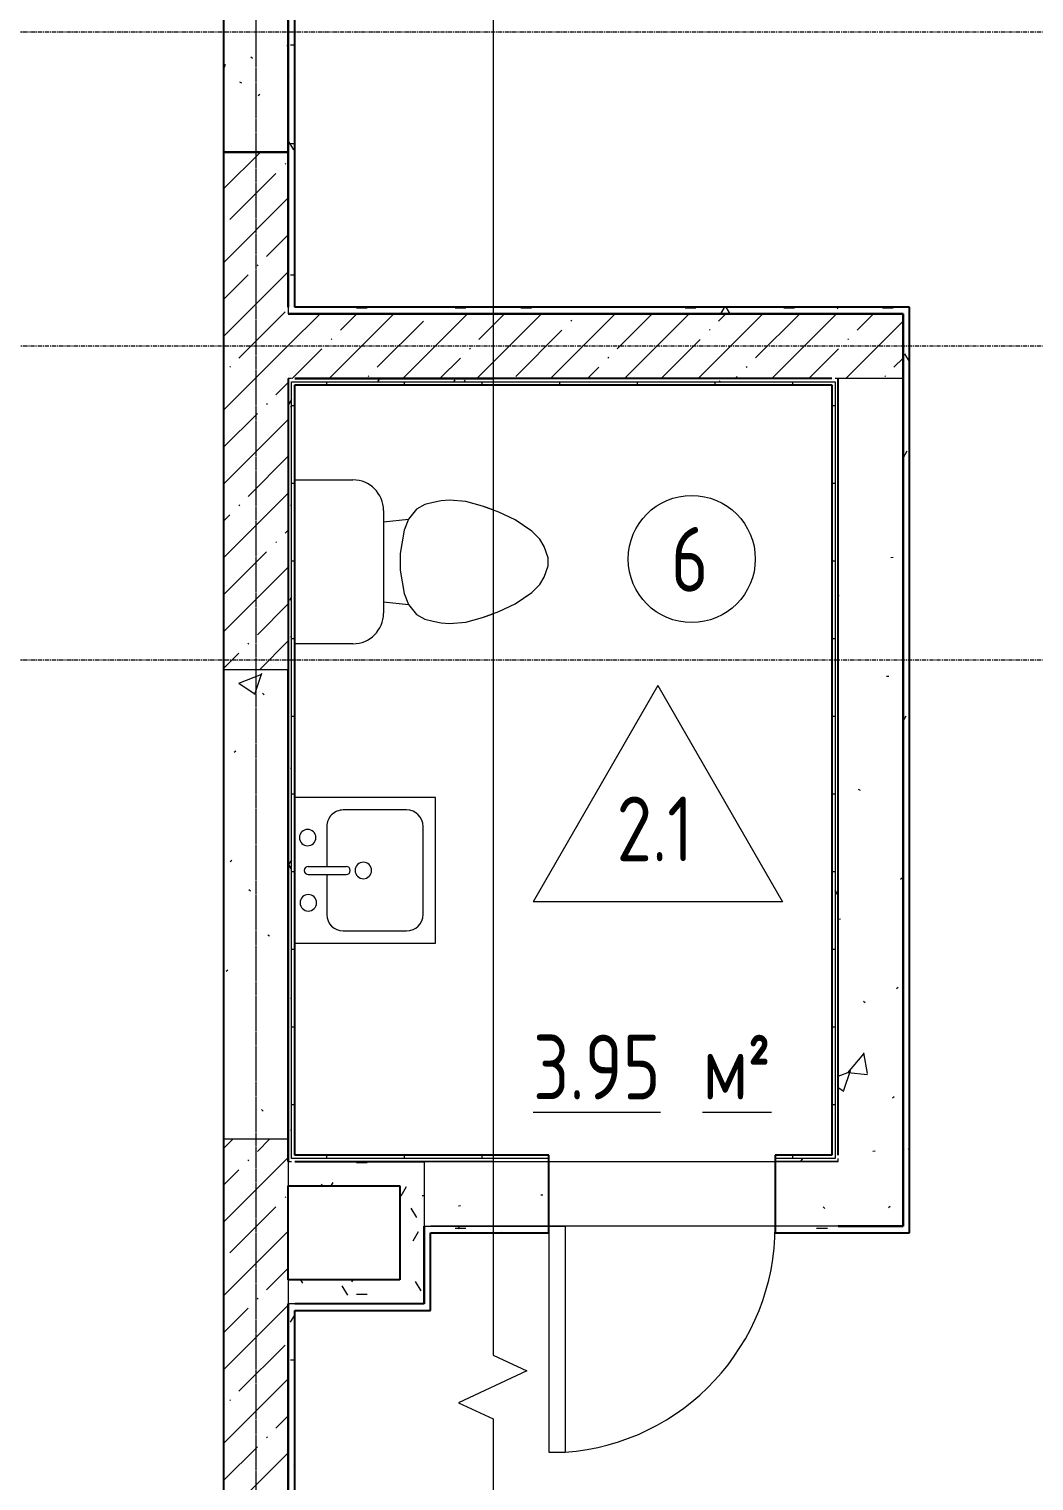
# Model space of a CAD drawing. Header units: millimetres. Extents: x -11854 to 4360091, y -19344 to 4989148.
# Drawn here: x 82001 to 85107, y 12310 to 16797 of the extents above; entities that cross this region are included whole.
import ezdxf

# ---------------------------------------------------------------- set-up
doc = ezdxf.new("R2010")
doc.units = ezdxf.units.MM
doc.linetypes.add('Линия сетки', pattern=[22.225, 12.7, -3.175, 3.175, -3.175])
for name, color, linetype, lineweight in [('A-AREA-IDEN', 254, 'Continuous', 9), ('A-DETL', 254, 'Continuous', 9), ('A-DOOR', 254, 'Continuous', 9), ('A-WALL', 254, 'Continuous', 9), ('P-SANR-FIXT', 254, 'Continuous', 9), ('S-GRID', 254, 'Continuous', 9)]:
    doc.layers.add(name, color=color, linetype=linetype, lineweight=lineweight)
doc.styles.add('ISOCPEUR', font='isocpeur.ttf', dxfattribs={"width": 0.8, "height": 200})
doc.styles.add('ISOCPEUR_B', font='', dxfattribs={"width": 0.8, "height": 200})
doc.styles.add('ISOCPEUR_B_1', font='', dxfattribs={"width": 0.8, "height": 200})
doc.styles.get('ISOCPEUR_B').set_extended_font_data('ISOCPEUR', bold=True)
doc.styles.get('ISOCPEUR_B_1').set_extended_font_data('ISOCPEUR', bold=True)
pattern_1 = [(45, (542041.67, 20914.14), (-114.04925, 114.04925), []), (45, (542155.72, 20914.14), (-114.04925, 114.04925), [201.613, -40.323, 3.353, -36.97])]
pattern_2 = [(50, (542041.7, 20914.14), (728.7365, -63.7558), [76.2, -838.2]), (355, (542041.7, 20914.14), (-140.9716, 764.2276), [60.96, -670.56]), (100.451, (542102.4, 20908.8), (587.77, 700.4668), [64.76, -712.36]), (46.184, (542041.7, 21117.3), (1084.3162, -168.171), [114.3, -1257.3]), (96.636, (542132, 21103.3), (949.61, 989.7098), [97.14, -1068.54]), (351.184, (542041.7, 21117.3), (949.6206, 989.7012), [91.44, -1005.84]), (21, (542143.3, 21066.54), (606.4579, -409.0606), [76.2, -838.2]), (326, (542143.3, 21066.54), (247.2083, 736.7529), [60.96, -670.56]), (71.451, (542193.8, 21032.46), (853.6683, 327.6855), [64.76, -712.36]), (37.5, (542041.67, 20914.14), (12.3547, 338.22012), [6.706, -655.726, 6.706, -674.014, -673.1]), (37.5, (542041.67, 20914.14), (12.3547, 338.22012), [-1343.152, 6.706, -666.394]), (7.5, (542041.67, 20914.14), (267.27887, 400.72213), [6.706, -381.406, 6.706, -640.486, -256.54]), (7.5, (542041.67, 20914.14), (267.27887, 400.72213), [-1035.304, 6.706, -249.834]), (327.5, (541815.1, 20914.14), (542.36333, -22.91534), [6.706, -247.294, 6.706, -785.774, -1051.56]), (327.5, (541815.1, 20914.14), (542.36333, -22.91534), [-1046.48, 6.706, -1044.854]), (317.5, (541713.5, 20914.14), (592.51696, 101.7071), [6.706, -323.494, 6.706, -519.582, -746.76]), (317.5, (541713.5, 20914.14), (592.51696, 101.7071), [-856.488, 6.706, -740.054])]
pattern_3 = [(0, (542041.67, 20914.14), (406.4, 101.6), [33.528, -271.272, 33.528, -271.272, -1625.6]), (0, (542041.67, 20914.14), (406.4, 101.6), [-609.6, 33.528, -576.072, 33.528, -271.272, -711.2]), (0, (542041.67, 20914.14), (406.4, 101.6), [-1524, 33.528, -169.672, 33.528, -474.472]), (120, (542194.07, 20964.94), (-291.18818, 301.152724), [33.528, -271.272, 33.528, -1896.872]), (120, (542194.07, 20964.94), (-291.18818, 301.152724), [-338.328, -271.272, 33.528, -576.072, -1016]), (120, (542194.07, 20964.94), (-291.18818, 301.152724), [-1219.2, 33.528, -271.272, 33.528, -677.672]), (120, (542194.07, 20964.94), (-291.18818, 301.152724), [-1557.528, -169.672, 33.528, -474.472]), (240, (542244.87, 21168.14), (-115.21182, -402.752724), [33.528, -271.272, 33.528, -1896.872]), (240, (542244.87, 21168.14), (-115.21182, -402.752724), [-338.328, -271.272, 33.528, -576.072, -1016]), (240, (542244.87, 21168.14), (-115.21182, -402.752724), [-1219.2, 33.528, -271.272, 33.528, -677.672]), (240, (542244.87, 21168.14), (-115.21182, -402.752724), [-1557.528, -169.672, 33.528, -474.472])]
pattern_4 = [(0, (542041.67, 20914.14), (0, 240), []), (90, (542041.67, 20914.14), (-240, 1e-14), [])]
pattern_5 = [(45, (542041.67, 20914.14), (-114.04925, 114.04925), []), (45, (542155.72, 20914.14), (-114.04925, 114.04925), [201.613, -40.323, 3.353, -36.97])]
pattern_6 = [(50, (542041.7, 20914.14), (728.7365, -63.7558), [76.2, -838.2]), (355, (542041.7, 20914.14), (-140.9716, 764.2276), [60.96, -670.56]), (100.451, (542102.4, 20908.8), (587.77, 700.4668), [64.76, -712.36]), (46.184, (542041.7, 21117.3), (1084.3162, -168.171), [114.3, -1257.3]), (96.636, (542132, 21103.3), (949.61, 989.7098), [97.14, -1068.54]), (351.184, (542041.7, 21117.3), (949.6206, 989.7012), [91.44, -1005.84]), (21, (542143.3, 21066.54), (606.4579, -409.0606), [76.2, -838.2]), (326, (542143.3, 21066.54), (247.2083, 736.7529), [60.96, -670.56]), (71.451, (542193.8, 21032.46), (853.6683, 327.6855), [64.76, -712.36]), (37.5, (542041.67, 20914.14), (12.3547, 338.22012), [6.706, -655.726, 6.706, -674.014, -673.1]), (37.5, (542041.67, 20914.14), (12.3547, 338.22012), [-1343.152, 6.706, -666.394]), (7.5, (542041.67, 20914.14), (267.27887, 400.72213), [6.706, -381.406, 6.706, -640.486, -256.54]), (7.5, (542041.67, 20914.14), (267.27887, 400.72213), [-1035.304, 6.706, -249.834]), (327.5, (541815.1, 20914.14), (542.36333, -22.91534), [6.706, -247.294, 6.706, -785.774, -1051.56]), (327.5, (541815.1, 20914.14), (542.36333, -22.91534), [-1046.48, 6.706, -1044.854]), (317.5, (541713.5, 20914.14), (592.51696, 101.7071), [6.706, -323.494, 6.706, -519.582, -746.76]), (317.5, (541713.5, 20914.14), (592.51696, 101.7071), [-856.488, 6.706, -740.054])]
pattern_7 = [(0, (542041.67, 20914.14), (406.4, 101.6), [33.528, -271.272, 33.528, -271.272, -1625.6]), (0, (542041.67, 20914.14), (406.4, 101.6), [-609.6, 33.528, -576.072, 33.528, -271.272, -711.2]), (0, (542041.67, 20914.14), (406.4, 101.6), [-1524, 33.528, -169.672, 33.528, -474.472]), (120, (542194.07, 20964.94), (-291.18818, 301.152724), [33.528, -271.272, 33.528, -1896.872]), (120, (542194.07, 20964.94), (-291.18818, 301.152724), [-338.328, -271.272, 33.528, -576.072, -1016]), (120, (542194.07, 20964.94), (-291.18818, 301.152724), [-1219.2, 33.528, -271.272, 33.528, -677.672]), (120, (542194.07, 20964.94), (-291.18818, 301.152724), [-1557.528, -169.672, 33.528, -474.472]), (240, (542244.87, 21168.14), (-115.21182, -402.752724), [33.528, -271.272, 33.528, -1896.872]), (240, (542244.87, 21168.14), (-115.21182, -402.752724), [-338.328, -271.272, 33.528, -576.072, -1016]), (240, (542244.87, 21168.14), (-115.21182, -402.752724), [-1219.2, 33.528, -271.272, 33.528, -677.672]), (240, (542244.87, 21168.14), (-115.21182, -402.752724), [-1557.528, -169.672, 33.528, -474.472])]
pattern_8 = [(0, (542041.67, 20914.14), (0, 240), []), (90, (542041.67, 20914.14), (-240, 1e-14), [])]

# ---------------------------------------------------------------- blocks, each defined once
blk = doc.blocks.new('Одиночные-Щитовые - Дверной блок внутренний глухой ДГ 21х7 Л-4429184-1А')
at = {"layer": 'A-DOOR', "lineweight": 18}
for p, q in [((299, 100), (299, 798.1)), ((350, 798.1), (299, 798.1)), ((350, 100), (350, 798.1)), ((350, 100), (299, 100))]:
    blk.add_line(p, q, dxfattribs=at)
at = {"layer": 'A-DOOR'}
blk.add_arc((350, 100), 700, 94.1781, 180, dxfattribs=at)
blk = doc.blocks.new('Туалет-Домашний-3D - Туалет-Домашний-3D-2031272-1А')
at = {"layer": 'P-SANR-FIXT'}
for p, q in [((-253.4, 298.4), (-253.4, 478.4)), ((253.4, 478.4), (253.4, 298.4)), ((158.7, 203.8), (-158.8, 203.8)), ((-123.5, 203.8), (-132.3, 127)), ((123.5, 203.8), (132.3, 127)), ((-97.4, 139.7), (-132.3, 127)), ((-25.4, 152.4), (-97.4, 139.7)), ((25.4, 152.4), (-25.4, 152.4)), ((97.4, 139.7), (25.4, 152.4)), ((132.3, 127), (97.4, 139.7)), ((-162.6, 101.6), (-177, 76.2)), ((-132.3, 127), (-162.6, 101.6)), ((162.6, 101.6), (132.3, 127)), ((177, 76.2), (162.6, 101.6)), ((-183.8, 50.8), (-188.3, 25.3)), ((-177, 76.2), (-183.8, 50.8)), ((183.8, 50.8), (177, 76.2)), ((188.3, 25.3), (183.8, 50.8)), ((-188.3, 25.3), (-190.5, 0)), ((-190.5, 0), (-186.1, -50.6)), ((186.1, -50.6), (190.5, 0)), ((190.5, 0), (188.3, 25.3)), ((-186.1, -50.6), (-172.4, -101.6)), ((172.4, -101.6), (186.1, -50.6)), ((-172.4, -101.6), (-153.9, -152.4)), ((153.9, -152.4), (172.4, -101.6)), ((-153.9, -152.4), (-130.2, -203.2)), ((130.2, -203.2), (153.9, -152.4)), ((-130.2, -203.2), (-95, -254)), ((95, -254), (130.2, -203.2)), ((-95, -254), (-69.6, -279.4)), ((69.6, -279.4), (95, -254)), ((-69.6, -279.4), (-47.6, -292.1)), ((-47.6, -292.1), (-12.7, -304.8)), ((-12.7, -304.8), (12.7, -304.8)), ((12.7, -304.8), (47.6, -292.1)), ((47.6, -292.1), (69.6, -279.4))]:
    blk.add_line(p, q, dxfattribs=at)
for centre, start, end in [((-158.8, 298.4), 180, 270), ((158.7, 298.4), 270, 360)]:
    blk.add_arc(centre, 94.6, start, end, dxfattribs=at)
blk = doc.blocks.new('Кухонная мойка-Островок - 450 x 450 мм-2032278-1А')
at = {"layer": 'P-SANR-FIXT'}
for p, q in [((-209.3, 212.1), (-209.3, -222.7)), ((240.7, -222.7), (240.7, 212.1)), ((3, 170.2), (3, 53.1)), ((28.4, 170.2), (28.4, 53.1)), ((3, 113), (-120.4, 113)), ((151.8, 113), (28.4, 113)), ((-171.2, 62.2), (-171.2, -133.8)), ((202.6, -133.8), (202.6, 62.2)), ((-209.3, -222.7), (240.7, -222.7)), ((-120.4, -184.6), (151.8, -184.6))]:
    blk.add_line(p, q, dxfattribs=at)
for centre, radius, start, end in [((-84.3, 170.2), 25.4, 360, 180), ((15.7, 170.2), 12.7, 360, 180), ((117.3, 172.3), 25.4, 360, 180), ((-84.3, 170.2), 25.4, 180, 360), ((117.3, 172.3), 25.4, 180, 0), ((-120.4, 62.2), 50.8, 90, 180), ((151.8, 62.2), 50.8, 360, 90), ((15.7, 53.1), 12.7, 180, 0), ((15.7, 0), 25.4, 360, 180), ((15.7, 0), 25.4, 180, 0), ((-120.4, -133.8), 50.8, 180, 270), ((151.8, -133.8), 50.8, 270, 0)]:
    blk.add_arc(centre, radius, start, end, dxfattribs=at)
blk = doc.blocks.new('АР-Марка-Помещения-Этаж_Секция_Номер - Номер-1294543-1А')
at = {"layer": 'A-AREA-IDEN'}
blk.add_circle((0, 1.219), 1.965, dxfattribs=at)
blk = doc.blocks.new('МАРКА ПОМЕЩЕНИЯ - ПОЛЫ - Площадь-6347788-1А')
at = {"layer": 'A-AREA-IDEN'}
for p, q in [((0, 4.233), (-3.855, -2.444)), ((0, 4.233), (3.855, -2.444)), ((3.855, -2.444), (-3.855, -2.444))]:
    blk.add_line(p, q, dxfattribs=at)
blk = doc.blocks.new('Туалет-Домашний-3D - Туалет-Домашний-3D-2031272-1Б')
at = {"layer": 'P-SANR-FIXT'}
for p, q in [((-253.4, 298.4), (-253.4, 478.4)), ((253.4, 478.4), (253.4, 298.4)), ((158.7, 203.8), (-158.8, 203.8)), ((-123.5, 203.8), (-132.3, 127)), ((123.5, 203.8), (132.3, 127)), ((-97.4, 139.7), (-132.3, 127)), ((-25.4, 152.4), (-97.4, 139.7)), ((25.4, 152.4), (-25.4, 152.4)), ((97.4, 139.7), (25.4, 152.4)), ((132.3, 127), (97.4, 139.7)), ((-162.6, 101.6), (-177, 76.2)), ((-132.3, 127), (-162.6, 101.6)), ((162.6, 101.6), (132.3, 127)), ((177, 76.2), (162.6, 101.6)), ((-183.8, 50.8), (-188.3, 25.3)), ((-177, 76.2), (-183.8, 50.8)), ((183.8, 50.8), (177, 76.2)), ((188.3, 25.3), (183.8, 50.8)), ((-188.3, 25.3), (-190.5, 0)), ((-190.5, 0), (-186.1, -50.6)), ((186.1, -50.6), (190.5, 0)), ((190.5, 0), (188.3, 25.3)), ((-186.1, -50.6), (-172.4, -101.6)), ((172.4, -101.6), (186.1, -50.6)), ((-172.4, -101.6), (-160.3, -135)), ((160.3, -135), (172.4, -101.6))]:
    blk.add_line(p, q, dxfattribs=at)
for centre, start, end in [((-158.8, 298.4), 180, 270), ((158.7, 298.4), 270, 360)]:
    blk.add_arc(centre, 94.6, start, end, dxfattribs=at)
blk = doc.blocks.new('Кухонная мойка-Островок - 450 x 450 мм-2032278-1Б')
at = {"layer": 'P-SANR-FIXT'}
for p, q in [((-209.3, 212.1), (-209.3, -222.7)), ((240.7, -222.7), (240.7, 212.1)), ((3, 170.2), (3, 53.1)), ((28.4, 170.2), (28.4, 53.1)), ((3, 113), (-120.4, 113)), ((151.8, 113), (28.4, 113)), ((-171.2, 62.2), (-171.2, -133.8)), ((202.6, -133.8), (202.6, 62.2)), ((-209.3, -222.7), (240.7, -222.7)), ((-120.4, -184.6), (151.8, -184.6))]:
    blk.add_line(p, q, dxfattribs=at)
for centre, radius, start, end in [((-84.3, 170.2), 25.4, 360, 180), ((15.7, 170.2), 12.7, 360, 180), ((117.3, 172.3), 25.4, 360, 180), ((-84.3, 170.2), 25.4, 180, 360), ((117.3, 172.3), 25.4, 180, 0), ((-120.4, 62.2), 50.8, 90, 180), ((151.8, 62.2), 50.8, 360, 90), ((15.7, 53.1), 12.7, 180, 0), ((15.7, 0), 25.4, 360, 180), ((15.7, 0), 25.4, 180, 0), ((-120.4, -133.8), 50.8, 180, 270), ((151.8, -133.8), 50.8, 270, 0)]:
    blk.add_arc(centre, radius, start, end, dxfattribs=at)

msp = doc.modelspace()

# ---------------------------------------------------------------- hatches: boundary and pattern name
at = {"layer": 'A-WALL'}
h = msp.add_hatch(dxfattribs=at)
h.set_pattern_fill('FP_3', color=8, style=0, pattern_type=2)
h.set_pattern_definition(pattern_3)
h.paths.add_polyline_path([(82802.6, 15937.4), (82822.6, 15937.4), (82822.6, 18407.4), (82802.6, 18407.4), (82802.6, 16157.3)])
h = msp.add_hatch(dxfattribs=at)
h.set_pattern_fill('FP_5', color=8, style=0, pattern_type=2)
h.set_pattern_definition(pattern_7)
h.paths.add_polyline_path([(82822.6, 15937.4), (82822.6, 18407.4), (82802.6, 18407.4), (82802.6, 15937.4)])
h = msp.add_hatch(dxfattribs=at)
h.set_pattern_fill('FP_2', color=8, style=0, pattern_type=2)
h.set_pattern_definition(pattern_2)
h.paths.add_polyline_path([(82602.6, 16417.4), (82802.6, 16417.4), (82802.6, 18267.4), (82602.6, 18267.4), (82602.6, 18147.9)])
h = msp.add_hatch(dxfattribs=at)
h.set_pattern_fill('FP_2', color=8, style=0, pattern_type=2)
h.set_pattern_definition(pattern_6)
h.paths.add_polyline_path([(82602.6, 16417.4), (82802.6, 16417.4), (82802.6, 18267.4), (82602.6, 18267.4), (82602.6, 17911.5)])
h = msp.add_hatch(dxfattribs=at)
h.set_pattern_fill('FP_1', color=8, style=0, pattern_type=2)
h.set_pattern_definition(pattern_1)
h.paths.add_polyline_path([(82602.6, 14817.4), (82802.6, 14817.4), (82802.6, 16417.4), (82602.6, 16417.4), (82602.6, 16157.3)])
h = msp.add_hatch(dxfattribs=at)
h.set_pattern_fill('FP_1', color=8, style=0, pattern_type=2)
h.set_pattern_definition(pattern_5)
h.paths.add_polyline_path([(82602.6, 14817.4), (82802.6, 14817.4), (82802.6, 16417.4), (82602.6, 16417.4), (82602.6, 15942.4)])
h = msp.add_hatch(dxfattribs=at)
h.set_pattern_fill('FP_3', color=8, style=0, pattern_type=2)
h.set_pattern_definition(pattern_3)
h.paths.add_polyline_path([(84702.6, 15917.4), (84702.6, 15937.4), (82802.6, 15937.4), (82802.6, 15917.4), (83944.2, 15917.4)])
h = msp.add_hatch(dxfattribs=at)
h.set_pattern_fill('FP_5', color=8, style=0, pattern_type=2)
h.set_pattern_definition(pattern_7)
h.paths.add_polyline_path([(83344.4, 15917.4), (83435.9, 15917.4), (83435.9, 15937.4), (82802.6, 15937.4), (82802.6, 15917.4)])
h = msp.add_hatch(dxfattribs=at)
h.set_pattern_fill('FP_3', color=8, style=0, pattern_type=2)
h.set_pattern_definition(pattern_3)
h.paths.add_polyline_path([(84722.6, 13097.4), (84722.6, 15937.4), (84702.6, 15937.4), (84702.6, 13097.4)])
h = msp.add_hatch(dxfattribs=at)
h.set_pattern_fill('FP_1', color=8, style=0, pattern_type=2)
h.set_pattern_definition(pattern_1)
h.paths.add_polyline_path([(82802.6, 15717.4), (84702.6, 15717.4), (84702.6, 15917.4), (82802.6, 15917.4)])
h = msp.add_hatch(dxfattribs=at)
h.set_pattern_fill('FP_1', color=8, style=0, pattern_type=2)
h.set_pattern_definition(pattern_5)
h.paths.add_polyline_path([(82802.6, 15717.4), (83435.9, 15717.4), (83435.9, 15917.4), (82802.6, 15917.4)])
h = msp.add_hatch(dxfattribs=at)
h.set_pattern_fill('FP_3', color=8, style=0, pattern_type=2)
h.set_pattern_definition(pattern_3)
h.paths.add_polyline_path([(82802.6, 13297.4), (82812.6, 13297.4), (82812.6, 15717.4), (82802.6, 15717.4), (82802.6, 14166.6)])
h = msp.add_hatch(dxfattribs=at)
h.set_pattern_fill('FP_5', color=8, style=0, pattern_type=2)
h.set_pattern_definition(pattern_7)
h.paths.add_polyline_path([(82802.6, 13297.4), (82812.6, 13297.4), (82812.6, 15717.4), (82802.6, 15717.4), (82802.6, 13973.3)])
h = msp.add_hatch(dxfattribs=at)
h.set_pattern_fill('FP_3', color=8, style=0, pattern_type=2)
h.set_pattern_definition(pattern_3)
h.paths.add_polyline_path([(84492.6, 15707.4), (84492.6, 15717.4), (82812.6, 15717.4), (82812.6, 15707.4), (84482.6, 15707.4)])
h = msp.add_hatch(dxfattribs=at)
h.set_pattern_fill('FP_5', color=8, style=0, pattern_type=2)
h.set_pattern_definition(pattern_7)
h.paths.add_polyline_path([(82822.6, 15707.4), (83435.9, 15707.4), (83435.9, 15717.4), (82812.6, 15717.4), (82812.6, 15707.4)])
h = msp.add_hatch(dxfattribs=at)
h.set_pattern_fill('FP_6', color=8, style=0, pattern_type=2)
h.set_pattern_definition(pattern_4)
h.paths.add_polyline_path([(82822.6, 13307.4), (82822.6, 15707.4), (82812.6, 15707.4), (82812.6, 13307.4)])
h = msp.add_hatch(dxfattribs=at)
h.set_pattern_fill('FP_6', color=8, style=0, pattern_type=2)
h.set_pattern_definition(pattern_8)
h.paths.add_polyline_path([(82822.6, 13307.4), (82822.6, 15707.4), (82812.6, 15707.4), (82812.6, 13307.4)])
h = msp.add_hatch(dxfattribs=at)
h.set_pattern_fill('FP_6', color=8, style=0, pattern_type=2)
h.set_pattern_definition(pattern_4)
h.paths.add_polyline_path([(84482.6, 15697.4), (84482.6, 15707.4), (82822.6, 15707.4), (82822.6, 15697.4), (83944.2, 15697.4)])
h = msp.add_hatch(dxfattribs=at)
h.set_pattern_fill('FP_6', color=8, style=0, pattern_type=2)
h.set_pattern_definition(pattern_8)
h.paths.add_polyline_path([(83435.9, 15697.4), (83435.9, 15707.4), (82822.6, 15707.4), (82822.6, 15697.4), (83344.4, 15697.4)])
h = msp.add_hatch(dxfattribs=at)
h.set_pattern_fill('FP_6', color=8, style=0, pattern_type=2)
h.set_pattern_definition(pattern_4)
h.paths.add_polyline_path([(84492.6, 13317.4), (84492.6, 15707.4), (84482.6, 15707.4), (84482.6, 13317.4)])
h = msp.add_hatch(dxfattribs=at)
h.set_pattern_fill('FP_3', color=8, style=0, pattern_type=2)
h.set_pattern_definition(pattern_3)
h.paths.add_polyline_path([(84492.6, 13307.4), (84502.6, 13307.4), (84502.6, 15717.4), (84492.6, 15717.4), (84492.6, 13317.4)])
h = msp.add_hatch(dxfattribs=at)
h.set_pattern_fill('FP_2', color=8, style=0, pattern_type=2)
h.set_pattern_definition(pattern_2)
h.paths.add_polyline_path([(84502.6, 13097.4), (84702.6, 13097.4), (84702.6, 15717.4), (84502.6, 15717.4), (84502.6, 13297.4)])
h = msp.add_hatch(dxfattribs=at)
h.set_pattern_fill('FP_2', color=8, style=0, pattern_type=2)
h.set_pattern_definition(pattern_2)
h.paths.add_polyline_path([(82602.6, 13367.4), (82802.6, 13367.4), (82802.6, 14817.4), (82602.6, 14817.4), (82602.6, 14166.6)])
h = msp.add_hatch(dxfattribs=at)
h.set_pattern_fill('FP_2', color=8, style=0, pattern_type=2)
h.set_pattern_definition(pattern_6)
h.paths.add_polyline_path([(82602.6, 13367.4), (82802.6, 13367.4), (82802.6, 14817.4), (82602.6, 14817.4), (82602.6, 13973.3)])
h = msp.add_hatch(dxfattribs=at)
h.set_pattern_fill('FP_1', color=8, style=0, pattern_type=2)
h.set_pattern_definition(pattern_1)
h.paths.add_polyline_path([(82602.6, 8817.4), (82802.6, 8817.4), (82802.6, 13367.4), (82602.6, 13367.4), (82602.6, 12176)])
h = msp.add_hatch(dxfattribs=at)
h.set_pattern_fill('FP_1', color=8, style=0, pattern_type=2)
h.set_pattern_definition(pattern_5)
h.paths.add_polyline_path([(82602.6, 8817.4), (82802.6, 8817.4), (82802.6, 13367.4), (82602.6, 13367.4), (82602.6, 10035.1)])
h = msp.add_hatch(dxfattribs=at)
h.set_pattern_fill('FP_3', color=8, style=0, pattern_type=2)
h.set_pattern_definition(pattern_3)
h.paths.add_polyline_path([(82802.6, 13222.4), (83147.6, 13222.4), (83147.6, 13297.4), (82802.6, 13297.4)])
h = msp.add_hatch(dxfattribs=at)
h.set_pattern_fill('FP_5', color=8, style=0, pattern_type=2)
h.set_pattern_definition(pattern_7)
h.paths.add_polyline_path([(82802.6, 13222.4), (83147.6, 13222.4), (83147.6, 13297.4), (82802.6, 13297.4)])
h = msp.add_hatch(dxfattribs=at)
h.set_pattern_fill('FP_3', color=8, style=0, pattern_type=2)
h.set_pattern_definition(pattern_3)
h.paths.add_polyline_path([(82812.6, 13297.4), (83607.6, 13297.4), (83607.6, 13307.4), (82812.6, 13307.4)])
h.paths.add_polyline_path([(84307.6, 13297.4), (84502.6, 13297.4), (84502.6, 13307.4), (84307.6, 13307.4)])
h = msp.add_hatch(dxfattribs=at)
h.set_pattern_fill('FP_6', color=8, style=0, pattern_type=2)
h.set_pattern_definition(pattern_4)
h.paths.add_polyline_path([(82822.6, 13307.4), (83607.6, 13307.4), (83607.6, 13317.4), (82822.6, 13317.4)])
h.paths.add_polyline_path([(84307.6, 13307.4), (84492.6, 13307.4), (84492.6, 13317.4), (84307.6, 13317.4)])
h = msp.add_hatch(dxfattribs=at)
h.set_pattern_fill('FP_6', color=8, style=0, pattern_type=2)
h.set_pattern_definition(pattern_8)
h.paths.add_polyline_path([(82822.6, 13307.4), (83435.9, 13307.4), (83435.9, 13317.4), (82822.6, 13317.4)])
h = msp.add_hatch(dxfattribs=at)
h.set_pattern_fill('FP_3', color=8, style=0, pattern_type=2)
h.set_pattern_definition(pattern_3)
h.paths.add_polyline_path([(83147.6, 12857.4), (83222.6, 12857.4), (83222.6, 13297.4), (83147.6, 13297.4), (83147.6, 12932.4)])
h = msp.add_hatch(dxfattribs=at)
h.set_pattern_fill('FP_5', color=8, style=0, pattern_type=2)
h.set_pattern_definition(pattern_7)
h.paths.add_polyline_path([(83147.6, 12857.4), (83222.6, 12857.4), (83222.6, 13297.4), (83147.6, 13297.4), (83147.6, 12932.4)])
h = msp.add_hatch(dxfattribs=at)
h.set_pattern_fill('FP_2', color=8, style=0, pattern_type=2)
h.set_pattern_definition(pattern_2)
h.paths.add_polyline_path([(83222.6, 13097.4), (83607.6, 13097.4), (83607.6, 13297.4), (83222.6, 13297.4), (83222.6, 13171.3)])
h.paths.add_polyline_path([(84307.6, 13097.4), (84502.6, 13097.4), (84502.6, 13297.4), (84307.6, 13297.4)])
h = msp.add_hatch(dxfattribs=at)
h.set_pattern_fill('FP_2', color=8, style=0, pattern_type=2)
h.set_pattern_definition(pattern_6)
h.paths.add_polyline_path([(83222.6, 13097.4), (83435.9, 13097.4), (83435.9, 13297.4), (83222.6, 13297.4)])
h = msp.add_hatch(dxfattribs=at)
h.set_pattern_fill('FP_3', color=8, style=0, pattern_type=2)
h.set_pattern_definition(pattern_3)
h.paths.add_polyline_path([(84722.6, 13077.4), (84722.6, 13097.4), (84307.6, 13097.4), (84307.6, 13077.4)])
h.paths.add_polyline_path([(83242.6, 13077.4), (83607.6, 13077.4), (83607.6, 13097.4), (83242.6, 13097.4)])
h = msp.add_hatch(dxfattribs=at)
h.set_pattern_fill('FP_5', color=8, style=0, pattern_type=2)
h.set_pattern_definition(pattern_7)
h.paths.add_polyline_path([(83242.6, 13077.4), (83435.9, 13077.4), (83435.9, 13097.4), (83242.6, 13097.4)])
h = msp.add_hatch(dxfattribs=at)
h.set_pattern_fill('FP_3', color=8, style=0, pattern_type=2)
h.set_pattern_definition(pattern_3)
h.paths.add_polyline_path([(82802.6, 12857.4), (83147.6, 12857.4), (83147.6, 12932.4), (82802.6, 12932.4)])
h = msp.add_hatch(dxfattribs=at)
h.set_pattern_fill('FP_5', color=8, style=0, pattern_type=2)
h.set_pattern_definition(pattern_7)
h.paths.add_polyline_path([(82802.6, 12857.4), (83147.6, 12857.4), (83147.6, 12932.4), (82802.6, 12932.4)])
h = msp.add_hatch(dxfattribs=at)
h.set_pattern_fill('FP_3', color=8, style=0, pattern_type=2)
h.set_pattern_definition(pattern_3)
h.paths.add_polyline_path([(82822.6, 8817.4), (82822.6, 12857.4), (82802.6, 12857.4), (82802.6, 8817.4)])
h = msp.add_hatch(dxfattribs=at)
h.set_pattern_fill('FP_5', color=8, style=0, pattern_type=2)
h.set_pattern_definition(pattern_7)
h.paths.add_polyline_path([(82822.6, 8817.4), (82822.6, 12857.4), (82802.6, 12857.4), (82802.6, 8817.4)])

# ---------------------------------------------------------------- linework, layer by layer
at = {"layer": 'A-DETL', "color": 8}
for p, q in [((83435.9, 23725.7), (83435.9, 12699.3)), ((83435.9, 12699.3), (83540.2, 12650.6)), ((83540.2, 12650.6), (83328.7, 12552)), ((83328.7, 12552), (83435.9, 12502)), ((83435.9, 12502), (83435.9, -1102.5))]:
    msp.add_line(p, q, dxfattribs=at)
at = {"layer": 'A-WALL', "color": 8, "lineweight": 25}
for p, q in [((82602.6, 22817.4), (82602.6, 16417.4)), ((82602.6, 22817.4), (82602.6, 16417.4)), ((82802.6, 16417.4), (82802.6, 18772.4)), ((82802.6, 16417.4), (82802.6, 18772.4)), ((82802.6, 18407.4), (82802.6, 15937.4)), ((82802.6, 18407.4), (82802.6, 15937.4)), ((82822.6, 15937.4), (82822.6, 18387.4)), ((82822.6, 15937.4), (82822.6, 18387.4)), ((82802.6, 16417.4), (82602.6, 16417.4)), ((82602.6, 16417.4), (82602.6, 14817.4)), ((82602.6, 16417.4), (82802.6, 16417.4)), ((82802.6, 16417.4), (82602.6, 16417.4)), ((82602.6, 16417.4), (82602.6, 14817.4)), ((82602.6, 16417.4), (82802.6, 16417.4)), ((82802.6, 15937.4), (82802.6, 16417.4)), ((82802.6, 15937.4), (82802.6, 16417.4)), ((84722.6, 15937.4), (82822.6, 15937.4)), ((83435.9, 15937.4), (82822.6, 15937.4)), ((84722.6, 13077.4), (84722.6, 15937.4)), ((84702.6, 15917.4), (82802.6, 15917.4)), ((82802.6, 15917.4), (84702.6, 15917.4)), ((83435.9, 15917.4), (82802.6, 15917.4)), ((82802.6, 15917.4), (83435.9, 15917.4)), ((84702.6, 13097.4), (84702.6, 15917.4)), ((84702.6, 15917.4), (84702.6, 13097.4)), ((82802.6, 15717.4), (82802.6, 13297.4)), ((82802.6, 15717.4), (82802.6, 13297.4)), ((84482.6, 15717.4), (82822.6, 15717.4)), ((82822.6, 15717.4), (83435.9, 15717.4)), ((83435.9, 15717.4), (82822.6, 15717.4)), ((84502.6, 13317.4), (84502.6, 15717.4)), ((82822.6, 13317.4), (82822.6, 15697.4)), ((82822.6, 15697.4), (84482.6, 15697.4)), ((82822.6, 13317.4), (82822.6, 15697.4)), ((82822.6, 15697.4), (83435.9, 15697.4)), ((84482.6, 15697.4), (84482.6, 13317.4)), ((82602.6, 14817.4), (82602.6, 13367.4)), ((82602.6, 14817.4), (82602.6, 13367.4)), ((82802.6, 13367.4), (82802.6, 14817.4)), ((82802.6, 13367.4), (82802.6, 14817.4)), ((82602.6, 13367.4), (82602.6, 8817.4)), ((82602.6, 13367.4), (82602.6, 8817.4)), ((82802.6, 13297.4), (82802.6, 13367.4)), ((82802.6, 13297.4), (82802.6, 13367.4)), ((83607.6, 13317.4), (82822.6, 13317.4)), ((83435.9, 13317.4), (82822.6, 13317.4)), ((82822.6, 13297.4), (83222.6, 13297.4)), ((82822.6, 13297.4), (83222.6, 13297.4)), ((83222.6, 13297.4), (83222.6, 13297.4)), ((83222.6, 13297.4), (83222.6, 13297.4)), ((83607.6, 13297.4), (83607.6, 13317.4)), ((83607.6, 13097.4), (83607.6, 13297.4)), ((84482.6, 13317.4), (84307.6, 13317.4)), ((84307.6, 13317.4), (84307.6, 13297.4)), ((84307.6, 13297.4), (84307.6, 13097.4)), ((82802.6, 12932.4), (82802.6, 13222.4)), ((82802.6, 13222.4), (83147.6, 13222.4)), ((82802.6, 12932.4), (82802.6, 13222.4)), ((82802.6, 13222.4), (83147.6, 13222.4)), ((83147.6, 13222.4), (83147.6, 12932.4)), ((83147.6, 13222.4), (83147.6, 12932.4)), ((83222.6, 12857.4), (83222.6, 13097.4)), ((83222.6, 13097.4), (83222.6, 12857.4)), ((83222.6, 12857.4), (83222.6, 13097.4)), ((83222.6, 13097.4), (83222.6, 12857.4)), ((83242.6, 12837.4), (83242.6, 13077.4)), ((83242.6, 13077.4), (83607.6, 13077.4)), ((83242.6, 12837.4), (83242.6, 13077.4)), ((83242.6, 13077.4), (83435.9, 13077.4)), ((83607.6, 13077.4), (83607.6, 13097.4)), ((84307.6, 13097.4), (84307.6, 13077.4)), ((84307.6, 13077.4), (84722.6, 13077.4)), ((84502.6, 13097.4), (84702.6, 13097.4)), ((84702.6, 13097.4), (84502.6, 13097.4)), ((83147.6, 12932.4), (82802.6, 12932.4)), ((83147.6, 12932.4), (82802.6, 12932.4)), ((82802.6, 8817.4), (82802.6, 12857.4)), ((82802.6, 12857.4), (82802.6, 8817.4)), ((82802.6, 8817.4), (82802.6, 12857.4)), ((82802.6, 12857.4), (82802.6, 8817.4)), ((83222.6, 12857.4), (82822.6, 12857.4)), ((83222.6, 12857.4), (82822.6, 12857.4)), ((82822.6, 8797.4), (82822.6, 12837.4)), ((82822.6, 12837.4), (83242.6, 12837.4)), ((82822.6, 8797.4), (82822.6, 12837.4)), ((82822.6, 12837.4), (83242.6, 12837.4))]:
    msp.add_line(p, q, dxfattribs=at)
at = {"layer": 'A-WALL', "color": 8}
for p, q in [((82802.6, 15937.4), (82802.6, 15917.4)), ((82802.6, 15937.4), (82802.6, 15917.4)), ((82812.6, 15717.4), (82802.6, 15717.4)), ((82812.6, 15717.4), (82802.6, 15717.4)), ((82812.6, 13307.4), (82812.6, 15707.4)), ((82812.6, 15707.4), (84492.6, 15707.4)), ((82812.6, 13307.4), (82812.6, 15707.4)), ((82812.6, 15707.4), (83435.9, 15707.4)), ((84702.6, 15717.4), (84492.6, 15717.4)), ((84492.6, 15707.4), (84492.6, 13307.4)), ((82802.6, 14817.4), (82602.6, 14817.4)), ((82802.6, 14817.4), (82602.6, 14817.4)), ((82602.6, 13367.4), (82802.6, 13367.4)), ((82602.6, 13367.4), (82802.6, 13367.4)), ((82802.6, 13297.4), (82802.6, 13222.4)), ((82802.6, 13297.4), (82812.6, 13297.4)), ((82802.6, 13297.4), (82802.6, 13222.4)), ((82802.6, 13297.4), (82812.6, 13297.4)), ((83607.6, 13307.4), (82812.6, 13307.4)), ((83435.9, 13307.4), (82812.6, 13307.4)), ((83222.6, 13297.4), (83222.6, 13097.4)), ((83222.6, 13297.4), (84307.6, 13297.4)), ((83222.6, 13297.4), (83607.6, 13297.4)), ((83435.9, 13297.4), (83222.6, 13297.4)), ((83222.6, 13297.4), (83222.6, 13097.4)), ((83222.6, 13297.4), (83435.9, 13297.4)), ((84492.6, 13307.4), (84307.6, 13307.4)), ((84502.6, 13297.4), (84307.6, 13297.4)), ((84307.6, 13297.4), (84502.6, 13297.4)), ((84502.6, 13297.4), (84502.6, 13307.4)), ((83222.6, 13097.4), (83607.6, 13097.4)), ((83222.6, 13097.4), (83435.9, 13097.4)), ((83607.6, 13097.4), (83242.6, 13097.4)), ((83435.9, 13097.4), (83242.6, 13097.4)), ((84502.6, 13097.4), (83607.6, 13097.4)), ((84502.6, 13097.4), (84307.6, 13097.4)), ((82802.6, 12932.4), (82802.6, 12857.4)), ((82802.6, 12932.4), (82802.6, 12857.4)), ((82822.6, 12857.4), (82802.6, 12857.4)), ((82822.6, 12857.4), (82802.6, 12857.4))]:
    msp.add_line(p, q, dxfattribs=at)
at = {"layer": 'S-GRID', "color": 8, "linetype": 'Линия сетки'}
for p, q in [((82702.6, 26233.7), (82702.6, -3730.1)), ((82702.6, 26233.7), (82702.6, -3986)), ((82702.6, 26233.7), (82702.6, -3986)), ((82702.6, 21247.1), (82702.6, -3730.1)), ((84219.3, 16787.4), (45556.2, 16787.4)), ((117934.2, 16787.4), (80076.8, 16787.4)), ((117934.2, 15817.4), (80076.8, 15817.4)), ((84219.3, 14847.4), (45556.2, 14847.4)), ((117934.2, 14847.4), (78806.8, 14847.4))]:
    msp.add_line(p, q, dxfattribs=at)

# ---------------------------------------------------------------- block references
at = {"layer": 'A-AREA-IDEN', "color": 8, "xscale": 99.99999999999991, "yscale": 99.99999999999991, "zscale": 99.99999999999991}
for name, p in [('АР-Марка-Помещения-Этаж_Секция_Номер - Номер-1294543-1А', (84049.6, 15037.7)), ('МАРКА ПОМЕЩЕНИЯ - ПОЛЫ - Площадь-6347788-1А', (83944.5, 14345))]:
    msp.add_blockref(name, p, dxfattribs=at)
at = {"layer": 'A-DOOR', "color": 8, "rotation": 180}
msp.add_blockref('Одиночные-Щитовые - Дверной блок внутренний глухой ДГ 21х7 Л-4429184-1А', (83957.6, 13197.4), dxfattribs=at)
at = {"layer": 'P-SANR-FIXT', "color": 8}
for name, p, rotation in [('Туалет-Домашний-3D - Туалет-Домашний-3D-2031272-1А', (83300.9, 15150.9), 89.9999999999931), ('Туалет-Домашний-3D - Туалет-Домашний-3D-2031272-1Б', (83300.9, 15150.9), 89.9999999999931), ('Кухонная мойка-Островок - 450 x 450 мм-2032278-1А', (83034.7, 14181.4), 89.99999999995492), ('Кухонная мойка-Островок - 450 x 450 мм-2032278-1Б', (83034.7, 14181.4), 89.99999999995492)]:
    msp.add_blockref(name, p, dxfattribs=dict(at, rotation=rotation))

# ---------------------------------------------------------------- texts
at = {"layer": 'A-AREA-IDEN', "color": 8, "char_height": 200, "attachment_point": 1}
for s, insert, width, style in [('\\fISOCPEUR|b1|i0|c204|p34|;\\W.8;6', (83985.5, 15258.6), 147.51, 'ISOCPEUR_B'), ('2.1', (83817.5, 14425.6), 295.021, 'ISOCPEUR'), ('\\L3.95 ', (83559, 13689.7), 634.936, 'ISOCPEUR_B'), ('\\L\\fISOCPEUR|b1|i0|c238|p34|;\\W.8;\\L²', (84220.5, 13689.7), 128.27, 'ISOCPEUR_B_1'), ('\\L\\fISOCPEUR|b1|i0|c204|p34|;\\W.8;\\Lм', (84082.9, 13689.7), 166.751, 'ISOCPEUR_B')]:
    msp.add_mtext(s, dxfattribs=dict(at, insert=insert, width=width, style=style))

doc.saveas('drawing.dxf')
